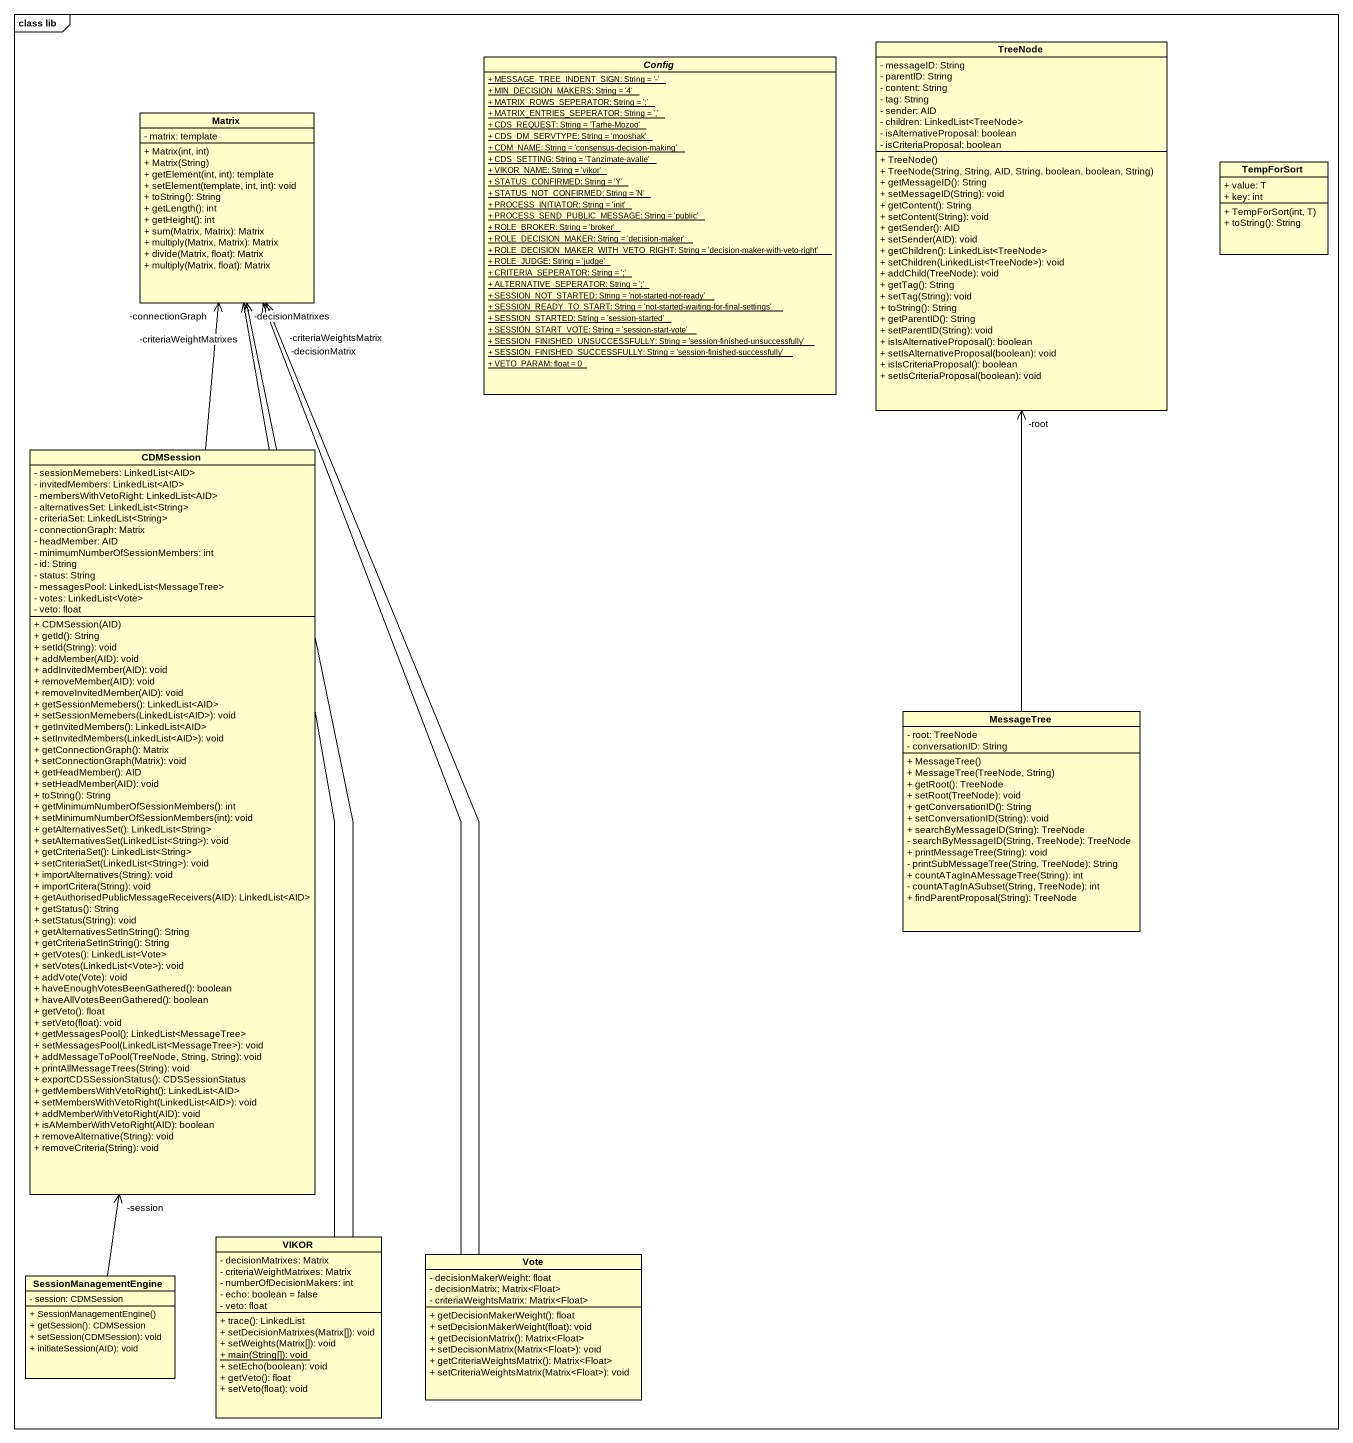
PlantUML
@startuml
mainframe class lib
hide circle
hide empty members
skinparam classAttributeIconSize 0
abstract class Config {
  {static} + MESSAGE_TREE_INDENT_SIGN: String = '-'
  {static} + MIN_DECISION_MAKERS: String = '4'
  {static} + MATRIX_ROWS_SEPERATOR: String = ';'
  {static} + MATRIX_ENTRIES_SEPERATOR: String = ','
  {static} + CDS_REQUEST: String = 'Tarhe-Mozoo'
  {static} + CDS_DM_SERVTYPE: String = 'mooshak'
  {static} + CDM_NAME: String = 'consensus-decision-making'
  {static} + CDS_SETTING: String = 'Tanzimate-avalie'
  {static} + VIKOR_NAME: String = 'vikor'
  {static} + STATUS_CONFIRMED: String = 'Y'
  {static} + STATUS_NOT_CONFIRMED: String = 'N'
  {static} + PROCESS_INITIATOR: String = 'init'
  {static} + PROCESS_SEND_PUBLIC_MESSAGE: String = 'public'
  {static} + ROLE_BROKER: String = 'broker'
  {static} + ROLE_DECISION_MAKER: String = 'decision-maker'
  {static} + ROLE_DECISION_MAKER_WITH_VETO_RIGHT: String = 'decision-maker-with-veto-right'
  {static} + ROLE_JUDGE: String = 'judge'
  {static} + CRITERIA_SEPERATOR: String = ';'
  {static} + ALTERNATIVE_SEPERATOR: String = ';'
  {static} + SESSION_NOT_STARTED: String = 'not-started-not-ready'
  {static} + SESSION_READY_TO_START: String = 'not-started-waiting-for-final-settings'
  {static} + SESSION_STARTED: String = 'session-started'
  {static} + SESSION_START_VOTE: String = 'session-start-vote'
  {static} + SESSION_FINISHED_UNSUCCESSFULLY: String = 'session-finished-unsuccessfully'
  {static} + SESSION_FINISHED_SUCCESSFULLY: String = 'session-finished-successfully'
  {static} + VETO_PARAM: float = 0
}
class TreeNode {
  - messageID: String
  - parentID: String
  - content: String
  - tag: String
  - sender: AID
  - children: LinkedList<TreeNode>
  - isAlternativeProposal: boolean
  - isCriteriaProposal: boolean
  + TreeNode()
  + TreeNode(String, String, AID, String, boolean, boolean, String)
  + getMessageID(): String
  + setMessageID(String): void
  + getContent(): String
  + setContent(String): void
  + getSender(): AID
  + setSender(AID): void
  + getChildren(): LinkedList<TreeNode>
  + setChildren(LinkedList<TreeNode>): void
  + addChild(TreeNode): void
  + getTag(): String
  + setTag(String): void
  + toString(): String
  + getParentID(): String
  + setParentID(String): void
  + isIsAlternativeProposal(): boolean
  + setIsAlternativeProposal(boolean): void
  + isIsCriteriaProposal(): boolean
  + setIsCriteriaProposal(boolean): void
}
class Matrix {
  - matrix: template
  + Matrix(int, int)
  + Matrix(String)
  + getElement(int, int): template
  + setElement(template, int, int): void
  + toString(): String
  + getLength(): int
  + getHeight(): int
  + sum(Matrix, Matrix): Matrix
  + multiply(Matrix, Matrix): Matrix
  + divide(Matrix, float): Matrix
  + multiply(Matrix, float): Matrix
}
class TempForSort {
  + value: T
  + key: int
  + TempForSort(int, T)
  + toString(): String
}
class CDMSession {
  - sessionMemebers: LinkedList<AID>
  - invitedMembers: LinkedList<AID>
  - membersWithVetoRight: LinkedList<AID>
  - alternativesSet: LinkedList<String>
  - criteriaSet: LinkedList<String>
  - connectionGraph: Matrix
  - headMember: AID
  - minimumNumberOfSessionMembers: int
  - id: String
  - status: String
  - messagesPool: LinkedList<MessageTree>
  - votes: LinkedList<Vote>
  - veto: float
  + CDMSession(AID)
  + getId(): String
  + setId(String): void
  + addMember(AID): void
  + addInvitedMember(AID): void
  + removeMember(AID): void
  + removeInvitedMember(AID): void
  + getSessionMemebers(): LinkedList<AID>
  + setSessionMemebers(LinkedList<AID>): void
  + getInvitedMembers(): LinkedList<AID>
  + setInvitedMembers(LinkedList<AID>): void
  + getConnectionGraph(): Matrix
  + setConnectionGraph(Matrix): void
  + getHeadMember(): AID
  + setHeadMember(AID): void
  + toString(): String
  + getMinimumNumberOfSessionMembers(): int
  + setMinimumNumberOfSessionMembers(int): void
  + getAlternativesSet(): LinkedList<String>
  + setAlternativesSet(LinkedList<String>): void
  + getCriteriaSet(): LinkedList<String>
  + setCriteriaSet(LinkedList<String>): void
  + importAlternatives(String): void
  + importCritera(String): void
  + getAuthorisedPublicMessageReceivers(AID): LinkedList<AID>
  + getStatus(): String
  + setStatus(String): void
  + getAlternativesSetInString(): String
  + getCriteriaSetInString(): String
  + getVotes(): LinkedList<Vote>
  + setVotes(LinkedList<Vote>): void
  + addVote(Vote): void
  + haveEnoughVotesBeenGathered(): boolean
  + haveAllVotesBeenGathered(): boolean
  + getVeto(): float
  + setVeto(float): void
  + getMessagesPool(): LinkedList<MessageTree>
  + setMessagesPool(LinkedList<MessageTree>): void
  + addMessageToPool(TreeNode, String, String): void
  + printAllMessageTrees(String): void
  + exportCDSSessionStatus(): CDSSessionStatus
  + getMembersWithVetoRight(): LinkedList<AID>
  + setMembersWithVetoRight(LinkedList<AID>): void
  + addMemberWithVetoRight(AID): void
  + isAMemberWithVetoRight(AID): boolean
  + removeAlternative(String): void
  + removeCriteria(String): void
}
class MessageTree {
  - root: TreeNode
  - conversationID: String
  + MessageTree()
  + MessageTree(TreeNode, String)
  + getRoot(): TreeNode
  + setRoot(TreeNode): void
  + getConversationID(): String
  + setConversationID(String): void
  + searchByMessageID(String): TreeNode
  - searchByMessageID(String, TreeNode): TreeNode
  + printMessageTree(String): void
  - printSubMessageTree(String, TreeNode): String
  + countATagInAMessageTree(String): int
  - countATagInASubset(String, TreeNode): int
  + findParentProposal(String): TreeNode
}
class VIKOR {
  - decisionMatrixes: Matrix
  - criteriaWeightMatrixes: Matrix
  - numberOfDecisionMakers: int
  - echo: boolean = false
  - veto: float
  + trace(): LinkedList
  + setDecisionMatrixes(Matrix[]): void
  + setWeights(Matrix[]): void
  {static} + main(String[]): void
  + setEcho(boolean): void
  + getVeto(): float
  + setVeto(float): void
}
class SessionManagementEngine {
  - session: CDMSession
  + SessionManagementEngine()
  + getSession(): CDMSession
  + setSession(CDMSession): void
  + initiateSession(AID): void
}
class Vote {
  - decisionMakerWeight: float
  - decisionMatrix: Matrix<Float>
  - criteriaWeightsMatrix: Matrix<Float>
  + getDecisionMakerWeight(): float
  + setDecisionMakerWeight(float): void
  + getDecisionMatrix(): Matrix<Float>
  + setDecisionMatrix(Matrix<Float>): void
  + getCriteriaWeightsMatrix(): Matrix<Float>
  + setCriteriaWeightsMatrix(Matrix<Float>): void
}
CDMSession -up-> "-connectionGraph" Matrix
MessageTree -up-> "-root" TreeNode
VIKOR -up-> "-criteriaWeightMatrixes" Matrix
VIKOR -up-> "-decisionMatrixes" Matrix
SessionManagementEngine -up-> "-session" CDMSession
Vote -up-> "-criteriaWeightsMatrix" Matrix
Vote -up-> "-decisionMatrix" Matrix
@enduml
